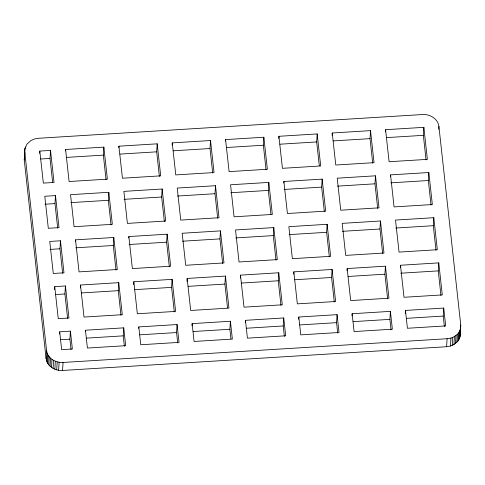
<?xml version="1.0" encoding="UTF-8"?>
<svg xmlns="http://www.w3.org/2000/svg" width="485" height="485" viewBox="0 0 485 485"><rect width="100%" height="100%" fill="white"/><g stroke="black" fill="none" stroke-linecap="round" stroke-linejoin="round"><path stroke-width="0.73" d="M24.25 160.014L24.905 148.665L27.008 144.027L31.058 140.456L34.55 138.952L38.4 138.28L422.447 114.533C429.758 113.969 437.943 118.661 438.907 126.403L460.75 324.986L460.095 336.335L459.641 337.96L457.992 340.973L453.942 344.544L450.45 346.047L446.6 346.72L62.553 370.467C55.242 371.031 47.057 366.339 46.093 358.597L24.25 160.014L24.996 152.86M24.905 148.665L24.753 152.011L46.596 350.588C47.56 358.33 55.745 363.029 63.062 362.465L447.103 338.718C453.117 338.415 459.343 334.504 460.604 328.327M460.095 336.335L460.75 324.986M25.268 148.495L25.359 147.04M39.667 153.266L39.806 151.084L50.519 150.417L54.041 182.445L43.347 183.106L39.806 151.084M52.635 182.257L50.016 158.425L50.519 150.417M57.691 228.186L54.987 203.603L55.49 195.6L44.79 196.261L48.312 228.289L59.012 227.629L55.49 195.6M46.093 358.597L46.596 350.588M46.972 361.877L47.475 353.874M47.779 363.423L48.282 355.42M48.815 364.872L49.318 356.869M54.55 289.539L54.732 286.629L65.426 285.968L68.955 317.99L58.255 318.657L54.732 286.629M50.064 366.199L50.567 358.191M51.501 367.375L52.004 359.373M65.487 150.944L65.578 149.489L103.851 147.119L107.373 179.147L69.1 181.517L65.578 149.489M62.662 273.364L59.958 248.787L60.461 240.784L49.761 241.445L53.283 273.473L63.984 272.812L60.461 240.784M53.101 368.388L53.605 360.385M54.841 369.218L55.345 361.216M56.69 369.849L57.194 361.846M59.564 333.995L59.703 331.813L70.398 331.152L72.362 348.982L61.65 349.661L59.703 331.813M58.612 370.273L59.115 362.271M67.627 318.548L64.923 293.971L65.426 285.968M62.553 370.467L63.062 362.465M75.43 241.306L75.521 239.851L113.793 237.486L117.315 269.514L79.043 271.879L75.521 239.851M71.04 349.558L69.895 339.154L70.398 331.152M80.304 287.944L80.492 285.034L118.764 282.67L122.287 314.698L84.014 317.063L80.492 285.034M85.366 331.673L85.457 330.218L123.736 327.854L125.694 345.684L87.421 348.054L85.457 330.218M106.051 179.705L103.347 155.127L103.851 147.119M111.023 224.888L108.319 200.311L108.822 192.302L70.549 194.673L74.072 226.695L112.344 224.331L108.822 192.302M118.819 147.646L118.91 146.191L157.182 143.827L160.711 175.849L122.432 178.219L118.91 146.191M115.994 270.072L113.29 245.489L113.793 237.486M120.965 315.25L118.261 290.673L118.764 282.67M128.761 238.014L128.852 236.553L167.125 234.188L170.647 266.216L132.375 268.581L128.852 236.553M124.372 346.26L123.232 335.856L123.736 327.854M133.642 284.646L133.824 281.736L172.096 279.372L175.618 311.4L137.346 313.765L133.824 281.736M138.704 328.375L138.795 326.92L177.067 324.556L179.032 342.392L140.753 344.756L138.795 326.92M159.383 176.407L156.679 151.829L157.182 143.827M164.354 221.59L161.65 197.013L162.154 189.004L123.881 191.375L127.403 223.397L165.676 221.033L162.154 189.004M172.108 145.076L172.248 142.893L210.52 140.529L214.043 172.551L175.77 174.921L172.248 142.893M169.326 266.774L166.622 242.191L167.125 234.188M174.297 311.952L171.593 287.375L172.096 279.372M177.71 342.962L176.564 332.558L177.067 324.556M186.974 281.348L187.155 278.438L225.428 276.074L228.95 308.102L190.678 310.467L187.155 278.438M191.987 325.805L192.127 323.622L230.399 321.258L232.363 339.094L194.091 341.458L192.127 323.622M212.721 173.109L210.017 148.531L210.52 140.529M217.692 218.292L214.988 193.715L215.492 185.706L177.213 188.077L180.741 220.099L219.014 217.735L215.492 185.706M225.489 141.05L225.58 139.595L263.852 137.231L267.374 169.253L229.102 171.623L225.58 139.595M222.657 263.476L219.954 238.893L220.457 230.89L182.184 233.261L185.706 265.283L223.985 262.918L220.457 230.89M227.55 307.914L224.925 284.077L225.428 276.074M230.957 338.924L229.896 329.26L230.399 321.258M240.305 278.057L240.487 275.14L278.766 272.776L282.288 304.804L244.016 307.169L240.487 275.14M245.325 322.507L245.458 320.324L283.731 317.96L285.695 335.796L247.423 338.16L245.458 320.324M266.053 169.811L263.349 145.233L263.852 137.231M270.939 214.249L268.32 190.417L268.823 182.415L230.551 184.779L234.073 216.807L272.346 214.437L268.823 182.415M278.778 138.48L278.911 136.297L317.184 133.933L320.706 165.961L282.434 168.325L278.911 136.297M275.995 260.178L273.291 235.601L273.795 227.592L235.522 229.963L239.044 261.985L277.317 259.62L273.795 227.592M283.792 182.936L283.883 181.481L322.155 179.117L325.678 211.139L287.405 213.509L283.883 181.481M280.967 305.362L278.263 280.779L278.766 272.776M284.374 336.366L283.228 325.962L283.731 317.96M293.686 274.031L293.825 271.849L332.098 269.478L335.62 301.506L297.347 303.871L293.825 271.849M298.657 319.209L298.796 317.026L337.069 314.662L339.027 332.498L300.755 334.862L298.796 317.026M319.306 165.767L316.681 141.935L317.184 133.933M324.356 211.696L321.652 187.119L322.155 179.117M332.11 135.182L332.243 132.999L370.522 130.635L374.044 162.663L335.772 165.027L332.243 132.999M329.327 256.88L326.623 232.303L327.126 224.294L288.854 226.665L292.376 258.687L330.649 256.322L327.126 224.294M334.298 302.064L331.594 277.481L332.098 269.478M337.705 333.068L336.566 322.664L337.069 314.662M347.017 270.733L347.157 268.551L385.429 266.18L388.952 298.208L350.679 300.573L347.157 268.551M351.989 315.911L352.128 313.728L390.401 311.364L392.365 329.2L354.086 331.564L352.128 313.728M372.722 163.215L370.019 138.637L370.522 130.635M377.688 208.398L374.984 183.821L375.487 175.819L337.214 178.183L340.737 210.211L379.015 207.841L375.487 175.819M385.442 131.884L385.581 129.701L423.854 127.337L427.376 159.365L389.103 161.729L385.581 129.701M382.659 253.582L379.955 229.005L380.458 221.002L342.186 223.367L345.708 255.395L383.981 253.024L380.458 221.002M390.455 176.34L390.552 174.885L428.825 172.521L432.347 204.549L394.075 206.913L390.552 174.885M387.63 298.766L384.926 274.189L385.429 266.18M391.043 329.77L389.898 319.366L390.401 311.364M400.355 267.435L400.489 265.253L438.761 262.882L442.29 294.91L404.011 297.275L400.489 265.253M405.278 313.346L405.46 310.436L443.733 308.066L445.697 325.914L407.424 328.266L405.46 310.436M426.054 159.917L423.35 135.339L423.854 127.337M431.026 205.1L428.322 180.523L428.825 172.521M438.725 129.319L438.907 126.403M435.991 250.284L433.293 225.707L433.796 217.704L395.517 220.069L399.046 252.097L437.318 249.726L433.796 217.704M440.962 295.468L438.258 270.891L438.761 262.882M444.375 326.484L443.229 316.068L443.733 308.066M446.6 346.72L447.103 338.718M450.45 346.047L450.953 338.039M452.256 345.393L452.76 337.39M453.942 344.544L454.445 336.535M455.476 343.513L455.979 335.505M456.834 342.313L457.337 334.31M457.992 340.973L458.495 332.971M458.931 339.512L459.44 331.51M459.641 337.96L460.144 329.958M40.728 158.995L50.016 158.425M66.578 157.401L103.347 155.127M119.91 154.103L156.679 151.829M173.242 150.805L210.017 148.531M226.574 147.507L263.349 145.233M279.912 144.209L316.681 141.935M333.243 140.911L370.019 138.637M386.575 137.613L423.35 135.339M45.002 204.221L54.987 203.603M70.798 202.627L108.319 200.311M124.13 199.329L161.65 197.013M177.462 196.031L214.988 193.715M230.793 192.733L268.32 190.417M284.131 189.441L321.652 187.119M337.463 186.143L374.984 183.821M390.795 182.845L428.322 180.523M49.973 249.405L59.958 248.787M75.763 247.811L113.29 245.489M129.101 244.513L166.622 242.191M182.433 241.215L219.954 238.893M235.765 237.917L273.291 235.601M289.102 234.619L326.623 232.303M342.434 231.321L379.955 229.005M395.766 228.029L433.293 225.707M55.654 294.547L64.923 293.971M81.486 292.946L118.261 290.673M134.818 289.648L171.593 287.375M188.156 286.35L224.925 284.077M241.488 283.052L278.263 280.779M294.819 279.754L331.594 277.481M348.157 276.462L384.926 274.189M400.737 273.207L438.258 270.891M60.625 339.724L69.895 339.154M86.457 338.13L123.232 335.856M139.789 334.832L176.564 332.558M193.127 331.534L229.896 329.26M246.459 328.236L283.228 325.962M299.791 324.938L336.566 322.664M353.122 321.64L389.898 319.366M406.46 318.342L443.229 316.068M459.998 330.734L460.247 332.989"/></g></svg>
